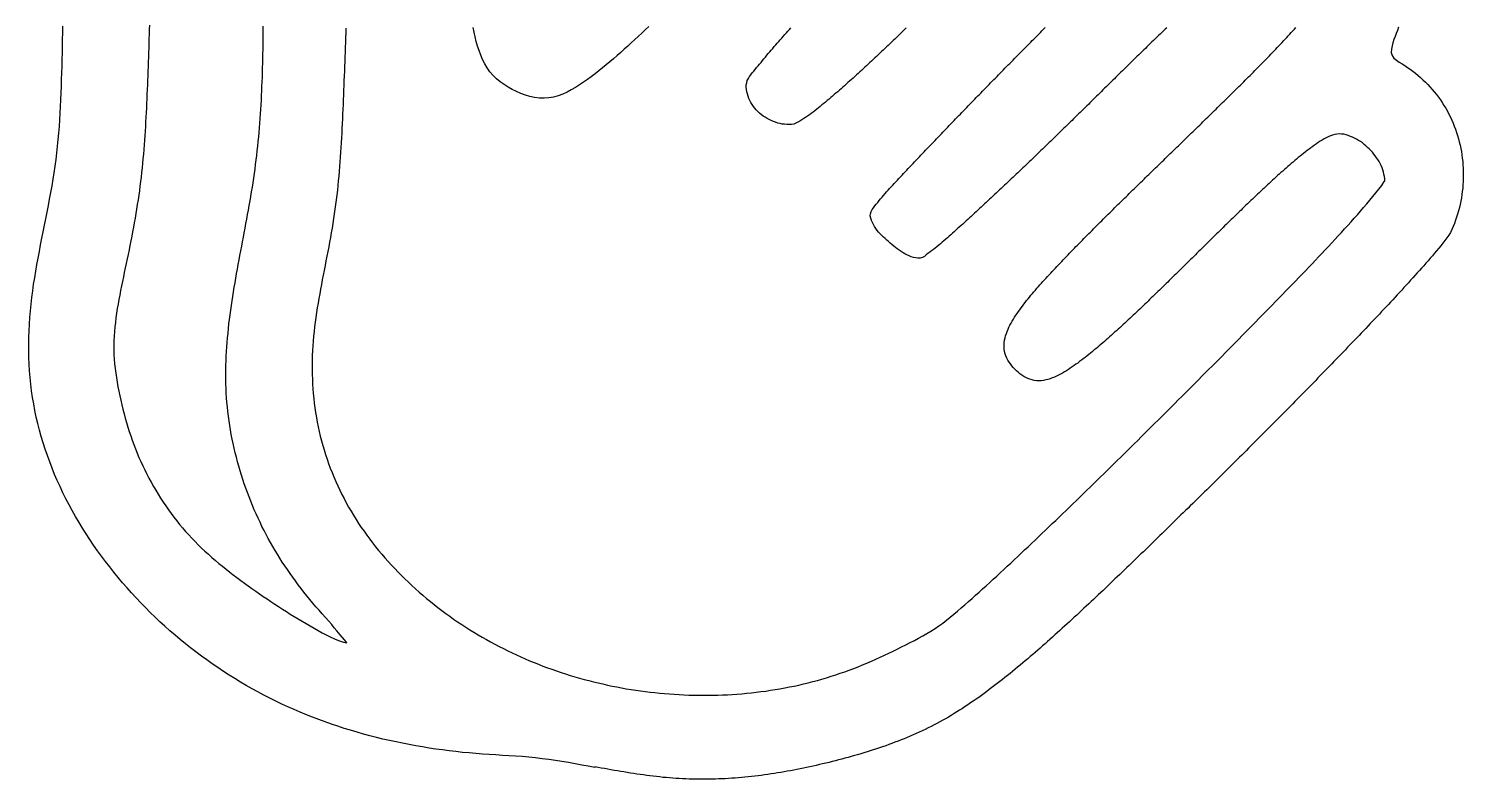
# Model space of a CAD drawing. Extents: x 94.2 to 110.9, y 183.9 to 225.2.
# Drawn here: x 94.897 to 99.464, y 185.342 to 187.73 of the extents above; entities that cross this region are included whole.
import ezdxf

# ---------------------------------------------------------------- set-up
doc = ezdxf.new("R2010")
doc.units = 0
doc.layers.add('CALQUE_1', color=7, linetype='CONTINUOUS')

msp = doc.modelspace()

# ---------------------------------------------------------------- linework, layer by layer
at = {"layer": 'CALQUE_1', "color": 7}
for points in [[(96.6995, 185.3793), (96.6787, 185.3833), (96.6578, 185.3873), (96.637, 185.3911), (96.6161, 185.3949), (96.5951, 185.3984), (96.5742, 185.4017), (96.5531, 185.4048), (96.5321, 185.4076), (96.511, 185.4101), (96.4899, 185.4123), (96.4687, 185.4142), (96.4476, 185.4157), (96.4264, 185.417), (96.4052, 185.4182), (96.384, 185.4194), (96.3628, 185.4207), (96.3416, 185.4221), (96.3203, 185.4238), (96.2991, 185.4257), (96.2779, 185.4277), (96.2567, 185.43), (96.2355, 185.4326), (96.2143, 185.4353), (96.1932, 185.4382), (96.172, 185.4414), (96.1509, 185.4448), (96.1299, 185.4484), (96.1088, 185.4523), (96.0879, 185.4564), (96.0669, 185.4607), (96.0461, 185.4653), (96.0252, 185.4701), (96.0045, 185.4751), (95.9838, 185.4804), (95.9631, 185.486), (95.9426, 185.4917), (95.9221, 185.4978), (95.9017, 185.5041), (95.8814, 185.5106), (95.8612, 185.5174), (95.841, 185.5245), (95.821, 185.5318), (95.8011, 185.5394), (95.7813, 185.5472), (95.7616, 185.5553), (95.742, 185.5637), (95.7225, 185.5724), (95.7031, 185.5813), (95.6839, 185.5905), (95.6648, 185.6), (95.6459, 185.6098), (95.627, 185.6198), (95.6084, 185.6301), (95.5898, 185.6406), (95.5714, 185.6514), (95.5532, 185.6625), (95.5351, 185.6738), (95.5172, 185.6854), (95.4994, 185.6972), (95.4818, 185.7093), (95.4643, 185.7216), (95.447, 185.7342), (95.4299, 185.747), (95.413, 185.7601), (95.3963, 185.7734), (95.3797, 185.787), (95.3633, 185.8008), (95.3471, 185.8148), (95.3311, 185.829), (95.3153, 185.8435), (95.2997, 185.8582), (95.2843, 185.8732), (95.2691, 185.8883), (95.2541, 185.9037), (95.2393, 185.9193), (95.2247, 185.9352), (95.2104, 185.9512), (95.1963, 185.9675), (95.1824, 185.9839), (95.1687, 186.0006), (95.1553, 186.0175), (95.1421, 186.0346), (95.1292, 186.0519), (95.1166, 186.0694), (95.1042, 186.087), (95.0921, 186.1049), (95.0803, 186.1229), (95.0688, 186.1411), (95.0576, 186.1595), (95.0468, 186.178), (95.0362, 186.1967), (95.026, 186.2156), (95.0161, 186.2346), (95.0065, 186.2538), (94.9973, 186.2731), (94.9885, 186.2926), (94.98, 186.3122), (94.9719, 186.3319), (94.9642, 186.3518), (94.9569, 186.3718), (94.95, 186.392), (94.9435, 186.4122), (94.9374, 186.4326), (94.9317, 186.4531), (94.9264, 186.4737), (94.9216, 186.4944), (94.9172, 186.5152), (94.9133, 186.5361), (94.9098, 186.5571), (94.9067, 186.5781), (94.9041, 186.5992), (94.9019, 186.6203), (94.9001, 186.6415), (94.8988, 186.6627), (94.8979, 186.684), (94.8974, 186.7052), (94.8974, 186.7265), (94.8977, 186.7477), (94.8984, 186.769), (94.8995, 186.7902), (94.901, 186.8114), (94.9028, 186.8326), (94.9049, 186.8537), (94.9074, 186.8748), (94.9101, 186.8959), (94.9131, 186.9169), (94.9164, 186.9379), (94.9199, 186.9588), (94.9235, 186.9797), (94.9273, 187.0006), (94.9313, 187.0215), (94.9353, 187.0423), (94.9394, 187.0632), (94.9436, 187.084), (94.9478, 187.1048), (94.9519, 187.1257), (94.956, 187.1465), (94.9601, 187.1674), (94.9641, 187.1883), (94.9679, 187.2092), (94.9716, 187.2301), (94.9751, 187.251), (94.9785, 187.272), (94.9816, 187.2929), (94.9845, 187.314), (94.9871, 187.335), (94.9895, 187.3561), (94.9916, 187.3772), (94.9935, 187.3983), (94.9951, 187.4195), (94.9966, 187.4407), (94.9979, 187.4619), (94.999, 187.4831), (95, 187.5043), (95.0009, 187.5256), (95.0016, 187.5468), (95.0023, 187.5681), (95.0029, 187.5893), (95.0035, 187.6105), (95.004, 187.6318), (95.0045, 187.653), (95.0049, 187.6743), (95.0053, 187.6955), (95.0056, 187.7167), (95.0059, 187.7379)], [(95.2816, 187.7418), (95.2812, 187.7272), (95.2808, 187.7125), (95.2803, 187.6978), (95.2799, 187.6832), (95.2795, 187.6685), (95.279, 187.6538), (95.2785, 187.6391), (95.278, 187.6245), (95.2775, 187.6098), (95.277, 187.5951), (95.2764, 187.5805), (95.2759, 187.5658), (95.2753, 187.5511), (95.2747, 187.5364), (95.274, 187.5218), (95.2734, 187.5071), (95.2727, 187.4924), (95.272, 187.4778), (95.2713, 187.4631), (95.2705, 187.4484), (95.2697, 187.4337), (95.2688, 187.4191), (95.2679, 187.4044), (95.2669, 187.3898), (95.2659, 187.3751), (95.2648, 187.3605), (95.2636, 187.3458), (95.2624, 187.3312), (95.2611, 187.3166), (95.2597, 187.302), (95.2583, 187.2874), (95.2567, 187.2728), (95.2551, 187.2582), (95.2534, 187.2436), (95.2515, 187.2291), (95.2496, 187.2145), (95.2475, 187.2), (95.2454, 187.1855), (95.2432, 187.171), (95.2409, 187.1565), (95.2385, 187.142), (95.236, 187.1275), (95.2335, 187.113), (95.2309, 187.0986), (95.2282, 187.0841), (95.2255, 187.0697), (95.2227, 187.0553), (95.2198, 187.0409), (95.2169, 187.0265), (95.2139, 187.0121), (95.2109, 186.9978), (95.2079, 186.9834), (95.2048, 186.969), (95.2018, 186.9547), (95.1987, 186.9403), (95.1957, 186.926), (95.1928, 186.9116), (95.1899, 186.8972), (95.1871, 186.8828), (95.1845, 186.8684), (95.1819, 186.8539), (95.1795, 186.8394), (95.1772, 186.8249), (95.1751, 186.8103), (95.1732, 186.7957), (95.1715, 186.7811), (95.1701, 186.7664), (95.1691, 186.7518), (95.1684, 186.7371), (95.168, 186.7225), (95.1681, 186.7078), (95.1686, 186.6931), (95.1695, 186.6785), (95.1708, 186.6639), (95.1724, 186.6493), (95.1743, 186.6347), (95.1765, 186.6202), (95.1789, 186.6056), (95.1815, 186.5911), (95.1843, 186.5767), (95.1873, 186.5623), (95.1904, 186.5479), (95.1937, 186.5335), (95.1972, 186.5193), (95.2008, 186.505), (95.2047, 186.4908), (95.2087, 186.4767), (95.213, 186.4626), (95.2174, 186.4486), (95.2221, 186.4347), (95.2269, 186.4208), (95.232, 186.407), (95.2372, 186.3933), (95.2427, 186.3797), (95.2484, 186.3661), (95.2543, 186.3527), (95.2605, 186.3393), (95.2668, 186.3261), (95.2734, 186.3129), (95.2801, 186.2998), (95.2871, 186.2869), (95.2943, 186.2741), (95.3017, 186.2614), (95.3094, 186.2488), (95.3172, 186.2363), (95.3253, 186.224), (95.3335, 186.2119), (95.342, 186.1998), (95.3507, 186.1879), (95.3596, 186.1762), (95.3686, 186.1646), (95.3779, 186.1532), (95.3874, 186.1419), (95.397, 186.1308), (95.4069, 186.1199), (95.4169, 186.1091), (95.4271, 186.0985), (95.4374, 186.0881), (95.4479, 186.0778), (95.4586, 186.0677), (95.4695, 186.0578), (95.4804, 186.0481), (95.4916, 186.0385), (95.5028, 186.0291), (95.5142, 186.0198), (95.5256, 186.0106), (95.5372, 186.0015), (95.5488, 185.9926), (95.5605, 185.9837), (95.5723, 185.975), (95.5842, 185.9663), (95.5961, 185.9577), (95.6081, 185.9492), (95.6201, 185.9408), (95.6321, 185.9324), (95.6442, 185.9241), (95.6564, 185.9159), (95.6686, 185.9077), (95.6808, 185.8996), (95.6931, 185.8916), (95.7054, 185.8836), (95.7178, 185.8757), (95.7302, 185.8679), (95.7426, 185.8601), (95.7552, 185.8524), (95.7677, 185.8448), (95.7804, 185.8373), (95.7931, 185.8299), (95.8058, 185.8226), (95.8185, 185.8154), (95.8313, 185.8084), (95.8443, 185.8015), (95.8575, 185.7948), (95.8709, 185.7884), (95.884, 185.7834), (95.8991, 185.7779), (95.9101, 185.7758), (95.9031, 185.7862), (95.8891, 185.8014), (95.8784, 185.8139), (95.8703, 185.8244), (95.862, 185.8346), (95.8525, 185.8455), (95.8423, 185.8567), (95.832, 185.8682), (95.8218, 185.8796), (95.8118, 185.8911), (95.8019, 185.9027), (95.7923, 185.9143), (95.7828, 185.9259), (95.7734, 185.9376), (95.7643, 185.9494), (95.7553, 185.9612), (95.7464, 185.973), (95.7378, 185.985), (95.7293, 185.997), (95.721, 186.009), (95.7128, 186.0211), (95.7048, 186.0333), (95.6969, 186.0456), (95.6893, 186.058), (95.6818, 186.0704), (95.6744, 186.0829), (95.6672, 186.0955), (95.6602, 186.1082), (95.6534, 186.121), (95.6467, 186.1338), (95.6401, 186.1468), (95.6338, 186.1598), (95.6276, 186.173), (95.6215, 186.1862), (95.6156, 186.1996), (95.6099, 186.2131), (95.6044, 186.2266), (95.599, 186.2403), (95.5938, 186.254), (95.5887, 186.2678), (95.5838, 186.2817), (95.5791, 186.2957), (95.5746, 186.3098), (95.5703, 186.3239), (95.5661, 186.3381), (95.5622, 186.3524), (95.5584, 186.3667), (95.5548, 186.381), (95.5514, 186.3954), (95.5482, 186.4099), (95.5452, 186.4244), (95.5424, 186.4389), (95.5398, 186.4535), (95.5374, 186.4681), (95.5352, 186.4827), (95.5332, 186.4974), (95.5314, 186.512), (95.5299, 186.5267), (95.5285, 186.5414), (95.5274, 186.5561), (95.5265, 186.5708), (95.5258, 186.5854), (95.5253, 186.6001), (95.525, 186.6148), (95.525, 186.6295), (95.5251, 186.6442), (95.5253, 186.6589), (95.5258, 186.6735), (95.5264, 186.6882), (95.5272, 186.7029), (95.5282, 186.7176), (95.5293, 186.7322), (95.5305, 186.7469), (95.5319, 186.7615), (95.5334, 186.7762), (95.535, 186.7908), (95.5368, 186.8054), (95.5386, 186.82), (95.5406, 186.8346), (95.5426, 186.8492), (95.5448, 186.8638), (95.547, 186.8784), (95.5493, 186.893), (95.5517, 186.9075), (95.5542, 186.922), (95.5567, 186.9366), (95.5593, 186.9511), (95.5619, 186.9656), (95.5645, 186.9801), (95.5672, 186.9945), (95.5699, 187.009), (95.5726, 187.0235), (95.5754, 187.0379), (95.5781, 187.0523), (95.5809, 187.0668), (95.5836, 187.0812), (95.5863, 187.0956), (95.5891, 187.1101), (95.5917, 187.1245), (95.5944, 187.1389), (95.597, 187.1533), (95.5996, 187.1678), (95.6021, 187.1822), (95.6046, 187.1967), (95.607, 187.2111), (95.6094, 187.2256), (95.6117, 187.24), (95.6139, 187.2545), (95.616, 187.269), (95.618, 187.2836), (95.6199, 187.2981), (95.6217, 187.3126), (95.6234, 187.3272), (95.6251, 187.3418), (95.6266, 187.3564), (95.6281, 187.371), (95.6295, 187.3856), (95.6308, 187.4002), (95.6321, 187.4148), (95.6332, 187.4295), (95.6343, 187.4441), (95.6353, 187.4588), (95.6363, 187.4734), (95.6372, 187.4881), (95.638, 187.5028), (95.6387, 187.5175), (95.6394, 187.5321), (95.6401, 187.5468), (95.6407, 187.5615), (95.6412, 187.5762), (95.6417, 187.5909), (95.6422, 187.6056), (95.6426, 187.6203), (95.6429, 187.635), (95.6432, 187.6497), (95.6435, 187.6644), (95.6437, 187.679), (95.6439, 187.6937), (95.6441, 187.7084), (95.6442, 187.7231), (95.6443, 187.7378)], [(95.9071, 187.7317), (95.9066, 187.7166), (95.9061, 187.7014), (95.9056, 187.6862), (95.905, 187.671), (95.9045, 187.6559), (95.904, 187.6407), (95.9034, 187.6255), (95.9029, 187.6103), (95.9023, 187.5952), (95.9017, 187.58), (95.9011, 187.5648), (95.9005, 187.5496), (95.8999, 187.5344), (95.8993, 187.5193), (95.8987, 187.5041), (95.898, 187.4889), (95.8974, 187.4737), (95.8967, 187.4585), (95.896, 187.4433), (95.8954, 187.4282), (95.8946, 187.413), (95.8939, 187.3978), (95.8931, 187.3826), (95.8922, 187.3674), (95.8913, 187.3523), (95.8904, 187.3371), (95.8894, 187.3219), (95.8883, 187.3068), (95.8871, 187.2916), (95.8859, 187.2765), (95.8846, 187.2614), (95.8831, 187.2463), (95.8816, 187.2312), (95.88, 187.2161), (95.8783, 187.201), (95.8764, 187.1859), (95.8744, 187.1709), (95.8724, 187.1558), (95.8702, 187.1408), (95.8679, 187.1258), (95.8655, 187.1108), (95.863, 187.0958), (95.8605, 187.0809), (95.8578, 187.0659), (95.8551, 187.0509), (95.8524, 187.036), (95.8496, 187.021), (95.8467, 187.0061), (95.8438, 186.9912), (95.8409, 186.9763), (95.8379, 186.9613), (95.835, 186.9464), (95.8321, 186.9315), (95.8293, 186.9165), (95.8264, 186.9016), (95.8237, 186.8866), (95.821, 186.8717), (95.8184, 186.8567), (95.8159, 186.8417), (95.8136, 186.8267), (95.8114, 186.8117), (95.8093, 186.7967), (95.8074, 186.7816), (95.8057, 186.7665), (95.8041, 186.7514), (95.8028, 186.7363), (95.8017, 186.7211), (95.8008, 186.706), (95.8002, 186.6908), (95.7997, 186.6755), (95.7995, 186.6603), (95.7996, 186.6451), (95.7999, 186.6299), (95.8004, 186.6146), (95.8011, 186.5994), (95.8021, 186.5842), (95.8034, 186.569), (95.8048, 186.5539), (95.8066, 186.5387), (95.8086, 186.5236), (95.8108, 186.5085), (95.8133, 186.4935), (95.816, 186.4785), (95.819, 186.4636), (95.8223, 186.4487), (95.8258, 186.4339), (95.8296, 186.4192), (95.8336, 186.4045), (95.8379, 186.3898), (95.8424, 186.3753), (95.8472, 186.3608), (95.8522, 186.3465), (95.8575, 186.3322), (95.863, 186.318), (95.8688, 186.3039), (95.8748, 186.2899), (95.881, 186.276), (95.8875, 186.2623), (95.8943, 186.2486), (95.9012, 186.2351), (95.9085, 186.2216), (95.9159, 186.2083), (95.9235, 186.1951), (95.9314, 186.1821), (95.9395, 186.1691), (95.9478, 186.1563), (95.9563, 186.1436), (95.965, 186.131), (95.974, 186.1185), (95.9831, 186.1062), (95.9924, 186.094), (96.0019, 186.0819), (96.0115, 186.07), (96.0214, 186.0582), (96.0314, 186.0465), (96.0416, 186.035), (96.052, 186.0236), (96.0625, 186.0123), (96.0732, 186.0012), (96.0841, 185.9902), (96.0951, 185.9794), (96.1062, 185.9687), (96.1175, 185.9581), (96.129, 185.9477), (96.1406, 185.9374), (96.1523, 185.9273), (96.1641, 185.9173), (96.1761, 185.9075), (96.1881, 185.8979), (96.2003, 185.8883), (96.2127, 185.879), (96.2251, 185.8698), (96.2376, 185.8607), (96.2502, 185.8519), (96.2629, 185.8431), (96.2758, 185.8346), (96.2887, 185.8262), (96.3017, 185.8179), (96.3147, 185.8098), (96.3279, 185.8019), (96.3411, 185.7942), (96.3545, 185.7866), (96.3679, 185.7791), (96.3814, 185.7718), (96.3949, 185.7647), (96.4086, 185.7578), (96.4223, 185.751), (96.4361, 185.7444), (96.45, 185.7379), (96.4639, 185.7316), (96.4779, 185.7254), (96.4919, 185.7194), (96.5061, 185.7136), (96.5203, 185.7079), (96.5345, 185.7024), (96.5488, 185.6971), (96.5632, 185.6919), (96.5776, 185.6868), (96.5921, 185.6819), (96.6067, 185.6772), (96.6213, 185.6727), (96.6359, 185.6683), (96.6506, 185.664), (96.6653, 185.6599), (96.6801, 185.656), (96.695, 185.6523), (96.7098, 185.6487), (96.7247, 185.6452), (96.7397, 185.6419), (96.7547, 185.6388), (96.7697, 185.6358), (96.7848, 185.633), (96.7999, 185.6303), (96.815, 185.6278), (96.8302, 185.6255), (96.8454, 185.6233), (96.8606, 185.6212), (96.8759, 185.6194), (96.8911, 185.6177), (96.9064, 185.6161), (96.9217, 185.6147), (96.9371, 185.6135), (96.9524, 185.6124), (96.9678, 185.6114), (96.9831, 185.6107), (96.9985, 185.6101), (97.0139, 185.6097), (97.0293, 185.6094), (97.0446, 185.6093), (97.06, 185.6093), (97.0754, 185.6095), (97.0908, 185.6099), (97.1061, 185.6105), (97.1215, 185.6112), (97.1368, 185.6121), (97.1521, 185.6131), (97.1674, 185.6143), (97.1827, 185.6157), (97.198, 185.6172), (97.2132, 185.6189), (97.2285, 185.6208), (97.2436, 185.6229), (97.2588, 185.6251), (97.2739, 185.6275), (97.289, 185.6301), (97.3041, 185.6328), (97.3191, 185.6357), (97.334, 185.6388), (97.3489, 185.642), (97.3638, 185.6455), (97.3787, 185.6491), (97.3934, 185.6528), (97.4081, 185.6568), (97.4228, 185.6609), (97.4374, 185.6652), (97.452, 185.6697), (97.4665, 185.6744), (97.4809, 185.6792), (97.4952, 185.6842), (97.5095, 185.6894), (97.5237, 185.6948), (97.5379, 185.7003), (97.552, 185.7059), (97.566, 185.7118), (97.58, 185.7177), (97.5939, 185.7239), (97.6077, 185.7301), (97.6215, 185.7365), (97.6352, 185.743), (97.6489, 185.7495), (97.6625, 185.7562), (97.6761, 185.763), (97.6897, 185.7698), (97.7033, 185.7767), (97.7168, 185.7837), (97.7303, 185.7908), (97.7436, 185.7981), (97.7568, 185.8056), (97.7698, 185.8134), (97.7826, 185.8216), (97.7952, 185.8301), (97.8075, 185.839), (97.8195, 185.8483), (97.8313, 185.8578), (97.843, 185.8675), (97.8546, 185.8774), (97.8661, 185.8873), (97.8776, 185.8973), (97.889, 185.9073), (97.9004, 185.9174), (97.9117, 185.9275), (97.923, 185.9376), (97.9343, 185.9478), (97.9455, 185.958), (97.9568, 185.9682), (97.9679, 185.9785), (97.9791, 185.9887), (97.9903, 185.999), (98.0014, 186.0094), (98.0125, 186.0197), (98.0237, 186.0301), (98.0348, 186.0404), (98.0458, 186.0508), (98.0569, 186.0612), (98.068, 186.0717), (98.079, 186.0821), (98.09, 186.0925), (98.101, 186.103), (98.112, 186.1134), (98.123, 186.1239), (98.134, 186.1344), (98.145, 186.1449), (98.156, 186.1554), (98.1669, 186.1659), (98.1779, 186.1765), (98.1888, 186.187), (98.1997, 186.1975), (98.2107, 186.2081), (98.2216, 186.2186), (98.2325, 186.2292), (98.2434, 186.2398), (98.2543, 186.2503), (98.2652, 186.2609), (98.2761, 186.2715), (98.287, 186.2821), (98.2978, 186.2927), (98.3087, 186.3033), (98.3196, 186.3139), (98.3304, 186.3245), (98.3413, 186.3352), (98.3521, 186.3458), (98.363, 186.3564), (98.3738, 186.3671), (98.3846, 186.3777), (98.3954, 186.3884), (98.4063, 186.3991), (98.4171, 186.4097), (98.4279, 186.4204), (98.4387, 186.4311), (98.4495, 186.4418), (98.4602, 186.4525), (98.471, 186.4631), (98.4818, 186.4738), (98.4926, 186.4845), (98.5034, 186.4953), (98.5141, 186.506), (98.5249, 186.5167), (98.5356, 186.5274), (98.5464, 186.5381), (98.5571, 186.5489), (98.5679, 186.5596), (98.5786, 186.5703), (98.5894, 186.5811), (98.6001, 186.5918), (98.6108, 186.6026), (98.6215, 186.6133), (98.6323, 186.6241), (98.643, 186.6348), (98.6537, 186.6456), (98.6644, 186.6564), (98.6751, 186.6671), (98.6858, 186.6779), (98.6965, 186.6887), (98.7072, 186.6995), (98.7179, 186.7103), (98.7286, 186.7211), (98.7392, 186.7319), (98.7499, 186.7427), (98.7606, 186.7535), (98.7713, 186.7643), (98.7819, 186.7751), (98.7926, 186.7859), (98.8032, 186.7968), (98.8138, 186.8076), (98.8245, 186.8185), (98.8351, 186.8293), (98.8457, 186.8402), (98.8563, 186.851), (98.8669, 186.8619), (98.8775, 186.8728), (98.8881, 186.8837), (98.8987, 186.8946), (98.9093, 186.9055), (98.9198, 186.9164), (98.9304, 186.9273), (98.9409, 186.9383), (98.9514, 186.9492), (98.9619, 186.9602), (98.9724, 186.9712), (98.9829, 186.9821), (98.9934, 186.9932), (99.0038, 187.0042), (99.0142, 187.0152), (99.0246, 187.0263), (99.035, 187.0374), (99.0454, 187.0485), (99.0557, 187.0596), (99.066, 187.0708), (99.0763, 187.082), (99.0865, 187.0932), (99.0967, 187.1044), (99.1069, 187.1157), (99.117, 187.127), (99.1271, 187.1384), (99.1372, 187.1497), (99.1472, 187.1612), (99.1571, 187.1726), (99.167, 187.1842), (99.1768, 187.1958), (99.1864, 187.2076), (99.1957, 187.2195), (99.205, 187.2316), (99.2129, 187.2445)], [(96.8714, 187.7369), (96.8603, 187.7265), (96.8492, 187.7161), (96.8381, 187.7058), (96.8269, 187.6955), (96.8157, 187.6852), (96.8045, 187.675), (96.7932, 187.6648), (96.7819, 187.6546), (96.7705, 187.6446), (96.759, 187.6346), (96.7475, 187.6247), (96.7358, 187.6149), (96.7241, 187.6053), (96.7122, 187.5958), (96.7002, 187.5865), (96.6881, 187.5773), (96.6759, 187.5684), (96.6634, 187.5596), (96.6508, 187.5512), (96.6379, 187.5431), (96.6247, 187.5355), (96.6112, 187.5285), (96.5974, 187.5223), (96.5831, 187.517), (96.5685, 187.5128), (96.5535, 187.51), (96.5383, 187.5087), (96.5231, 187.509), (96.508, 187.511), (96.4932, 187.5143), (96.4787, 187.5188), (96.4644, 187.5241), (96.4505, 187.5302), (96.4369, 187.5369), (96.4236, 187.5443), (96.4106, 187.5522), (96.3981, 187.561), (96.3864, 187.5707), (96.3756, 187.5814), (96.3659, 187.5931), (96.3571, 187.6056), (96.3493, 187.6187), (96.3425, 187.6323), (96.3365, 187.6463), (96.3312, 187.6606), (96.3266, 187.6751), (96.3224, 187.6897), (96.3187, 187.7044), (96.3154, 187.7193), (96.3124, 187.7342)], [(99.2583, 187.7347), (99.2546, 187.7249), (99.2508, 187.7152), (99.2472, 187.7054), (99.2436, 187.6956), (99.2403, 187.6857), (99.2375, 187.6756), (99.2353, 187.6653), (99.2348, 187.6549), (99.2375, 187.6448), (99.2437, 187.6364), (99.2518, 187.6298), (99.2605, 187.624), (99.2693, 187.6184), (99.2781, 187.6127), (99.2868, 187.607), (99.2954, 187.601), (99.3039, 187.5948), (99.3122, 187.5883), (99.3203, 187.5816), (99.3283, 187.5747), (99.336, 187.5676), (99.3436, 187.5603), (99.3511, 187.5527), (99.3583, 187.545), (99.3653, 187.5371), (99.3721, 187.529), (99.3787, 187.5207), (99.3851, 187.5123), (99.3913, 187.5037), (99.3972, 187.495), (99.4029, 187.4861), (99.4084, 187.477), (99.4136, 187.4678), (99.4185, 187.4585), (99.4232, 187.4491), (99.4277, 187.4395), (99.4319, 187.4299), (99.4358, 187.4201), (99.4395, 187.4102), (99.4429, 187.4003), (99.4461, 187.3903), (99.449, 187.3801), (99.4517, 187.3699), (99.4541, 187.3597), (99.4563, 187.3494), (99.4582, 187.339), (99.4598, 187.3286), (99.4612, 187.3181), (99.4624, 187.3076), (99.4633, 187.2971), (99.4639, 187.2865), (99.4643, 187.276), (99.4644, 187.2654), (99.4643, 187.2549), (99.4639, 187.2443), (99.4633, 187.2337), (99.4624, 187.2232), (99.4612, 187.2127), (99.4599, 187.2022), (99.4582, 187.1918), (99.4563, 187.1814), (99.4542, 187.1711), (99.4518, 187.1608), (99.4492, 187.1506), (99.4463, 187.1405), (99.4432, 187.1304), (99.4399, 187.1205), (99.4363, 187.1106), (99.4324, 187.1008), (99.4283, 187.0912), (99.4239, 187.0817), (99.4184, 187.0728), (99.4122, 187.0644), (99.4059, 187.0561), (99.3994, 187.0479), (99.3928, 187.0398), (99.3862, 187.0317), (99.3795, 187.0236), (99.3728, 187.0156), (99.366, 187.0077), (99.3591, 186.9998), (99.3523, 186.9919), (99.3454, 186.9841), (99.3385, 186.9762), (99.3315, 186.9684), (99.3246, 186.9606), (99.3176, 186.9529), (99.3106, 186.9451), (99.3036, 186.9373), (99.2966, 186.9296), (99.2896, 186.9218), (99.2825, 186.9141), (99.2755, 186.9064), (99.2684, 186.8987), (99.2613, 186.891), (99.2542, 186.8833), (99.2471, 186.8757), (99.24, 186.868), (99.2329, 186.8604), (99.2258, 186.8527), (99.2186, 186.8451), (99.2115, 186.8375), (99.2043, 186.8299), (99.1972, 186.8223), (99.19, 186.8147), (99.1828, 186.8071), (99.1756, 186.7995), (99.1684, 186.7919), (99.1612, 186.7843), (99.154, 186.7767), (99.1468, 186.7692), (99.1396, 186.7616), (99.1324, 186.7541), (99.1252, 186.7465), (99.1179, 186.739), (99.1107, 186.7314), (99.1034, 186.7239), (99.0962, 186.7164), (99.0889, 186.7088), (99.0817, 186.7013), (99.0744, 186.6938), (99.0672, 186.6863), (99.0599, 186.6788), (99.0526, 186.6713), (99.0454, 186.6638), (99.0381, 186.6563), (99.0308, 186.6488), (99.0235, 186.6413), (99.0162, 186.6338), (99.0089, 186.6263), (99.0016, 186.6188), (98.9944, 186.6113), (98.987, 186.6038), (98.9797, 186.5964), (98.9724, 186.5889), (98.9651, 186.5814), (98.9578, 186.574), (98.9505, 186.5665), (98.9432, 186.5591), (98.9358, 186.5516), (98.9285, 186.5442), (98.9212, 186.5367), (98.9138, 186.5293), (98.9065, 186.5218), (98.8991, 186.5144), (98.8918, 186.507), (98.8844, 186.4996), (98.8771, 186.4921), (98.8697, 186.4847), (98.8624, 186.4773), (98.855, 186.4699), (98.8476, 186.4625), (98.8402, 186.4551), (98.8329, 186.4477), (98.8255, 186.4403), (98.8181, 186.4329), (98.8107, 186.4255), (98.8033, 186.4181), (98.7959, 186.4107), (98.7885, 186.4033), (98.7811, 186.396), (98.7737, 186.3886), (98.7663, 186.3812), (98.7589, 186.3738), (98.7515, 186.3665), (98.7441, 186.3591), (98.7367, 186.3517), (98.7292, 186.3444), (98.7218, 186.337), (98.7144, 186.3297), (98.707, 186.3223), (98.6996, 186.315), (98.6921, 186.3076), (98.6847, 186.3002), (98.6773, 186.2929), (98.6698, 186.2856), (98.6624, 186.2782), (98.655, 186.2709), (98.6475, 186.2635), (98.6401, 186.2562), (98.6327, 186.2488), (98.6252, 186.2415), (98.6178, 186.2342), (98.6103, 186.2268), (98.6029, 186.2195), (98.5954, 186.2122), (98.588, 186.2049), (98.5805, 186.1975), (98.5731, 186.1902), (98.5656, 186.1829), (98.5581, 186.1756), (98.5507, 186.1683), (98.5432, 186.161), (98.5357, 186.1537), (98.5283, 186.1463), (98.5208, 186.139), (98.5133, 186.1317), (98.5058, 186.1245), (98.4983, 186.1172), (98.4908, 186.1099), (98.4833, 186.1026), (98.4759, 186.0953), (98.4684, 186.088), (98.4609, 186.0808), (98.4533, 186.0735), (98.4458, 186.0662), (98.4383, 186.0589), (98.4308, 186.0517), (98.4233, 186.0444), (98.4158, 186.0372), (98.4082, 186.0299), (98.4007, 186.0227), (98.3932, 186.0154), (98.3856, 186.0082), (98.3781, 186.001), (98.3706, 185.9937), (98.363, 185.9865), (98.3554, 185.9793), (98.3479, 185.9721), (98.3403, 185.9648), (98.3328, 185.9576), (98.3252, 185.9504), (98.3176, 185.9432), (98.31, 185.9361), (98.3024, 185.9289), (98.2948, 185.9217), (98.2872, 185.9145), (98.2796, 185.9074), (98.272, 185.9002), (98.2643, 185.8931), (98.2567, 185.886), (98.2491, 185.8788), (98.2414, 185.8717), (98.2337, 185.8646), (98.226, 185.8575), (98.2184, 185.8505), (98.2107, 185.8434), (98.2029, 185.8363), (98.1952, 185.8293), (98.1875, 185.8223), (98.1797, 185.8153), (98.172, 185.8083), (98.1642, 185.8013), (98.1564, 185.7943), (98.1486, 185.7873), (98.1408, 185.7804), (98.133, 185.7735), (98.1251, 185.7665), (98.1173, 185.7597), (98.1094, 185.7528), (98.1015, 185.7459), (98.0936, 185.7391), (98.0857, 185.7323), (98.0778, 185.7255), (98.0698, 185.7187), (98.0618, 185.712), (98.0538, 185.7052), (98.0457, 185.6986), (98.0377, 185.6919), (98.0296, 185.6853), (98.0215, 185.6787), (98.0133, 185.6721), (98.0052, 185.6656), (97.997, 185.6591), (97.9887, 185.6527), (97.9805, 185.6463), (97.9722, 185.6399), (97.9638, 185.6336), (97.9555, 185.6273), (97.9471, 185.6211), (97.9386, 185.6149), (97.9301, 185.6088), (97.9216, 185.6027), (97.9131, 185.5967), (97.9045, 185.5907), (97.8958, 185.5848), (97.8871, 185.579), (97.8784, 185.5732), (97.8697, 185.5675), (97.8608, 185.5619), (97.852, 185.5563), (97.8431, 185.5508), (97.8341, 185.5454), (97.8251, 185.5401), (97.8161, 185.5348), (97.807, 185.5297), (97.7979, 185.5246), (97.7887, 185.5196), (97.7794, 185.5148), (97.7701, 185.51), (97.7608, 185.5053), (97.7514, 185.5007), (97.7419, 185.4962), (97.7325, 185.4918), (97.7229, 185.4875), (97.7134, 185.4833), (97.7037, 185.4792), (97.6941, 185.4751), (97.6844, 185.4711), (97.6747, 185.4672), (97.665, 185.4634), (97.6552, 185.4597), (97.6454, 185.456), (97.6356, 185.4524), (97.6257, 185.4489), (97.6158, 185.4455), (97.6059, 185.4421), (97.596, 185.4388), (97.5861, 185.4355), (97.5761, 185.4323), (97.5661, 185.4292), (97.5562, 185.4261), (97.5461, 185.4231), (97.5361, 185.4202), (97.5261, 185.4173), (97.516, 185.4144), (97.5059, 185.4116), (97.4959, 185.4089), (97.4858, 185.4062), (97.4756, 185.4036), (97.4655, 185.401), (97.4554, 185.3984), (97.4452, 185.3959), (97.4351, 185.3934), (97.4249, 185.391), (97.4147, 185.3886), (97.4045, 185.3863), (97.3943, 185.384), (97.3841, 185.3818), (97.3739, 185.3796), (97.3636, 185.3774), (97.3534, 185.3753), (97.3431, 185.3733), (97.3329, 185.3713), (97.3226, 185.3693), (97.3123, 185.3674), (97.302, 185.3656), (97.2917, 185.3639), (97.2814, 185.3621), (97.2711, 185.3605), (97.2607, 185.3589), (97.2504, 185.3574), (97.24, 185.3559), (97.2297, 185.3545), (97.2193, 185.3532), (97.2089, 185.352), (97.1985, 185.3508), (97.1881, 185.3497), (97.1777, 185.3486), (97.1673, 185.3476), (97.1568, 185.3467), (97.1464, 185.3459), (97.1359, 185.3452), (97.1255, 185.3445), (97.115, 185.3439), (97.1046, 185.3434), (97.0941, 185.343), (97.0837, 185.3426), (97.0732, 185.3423), (97.0627, 185.3421), (97.0522, 185.342), (97.0418, 185.342), (97.0313, 185.342), (97.0209, 185.3422), (97.0104, 185.3424), (96.9999, 185.3427), (96.9895, 185.3431), (96.979, 185.3435), (96.9686, 185.3441), (96.9582, 185.3447), (96.9478, 185.3455), (96.9373, 185.3463), (96.9269, 185.3472), (96.9165, 185.3482), (96.9062, 185.3493), (96.8958, 185.3504), (96.8854, 185.3516), (96.875, 185.3529), (96.8647, 185.3542), (96.8543, 185.3557), (96.844, 185.3571), (96.8336, 185.3586), (96.8233, 185.3602), (96.813, 185.3618), (96.8027, 185.3635), (96.7923, 185.3652), (96.782, 185.3669), (96.7717, 185.3686), (96.7614, 185.3704), (96.7511, 185.3722), (96.7408, 185.374), (96.7305, 185.3759), (96.7202, 185.3777), (96.7099, 185.3796), (96.6995, 185.3814)], [(97.6911, 187.7325), (97.6858, 187.7275), (97.6806, 187.7224), (97.6753, 187.7174), (97.6701, 187.7124), (97.6649, 187.7073), (97.6596, 187.7023), (97.6544, 187.6973), (97.6491, 187.6922), (97.6439, 187.6872), (97.6386, 187.6822), (97.6334, 187.6772), (97.6281, 187.6722), (97.6228, 187.6672), (97.6175, 187.6622), (97.6123, 187.6572), (97.607, 187.6522), (97.6017, 187.6472), (97.5964, 187.6422), (97.5911, 187.6372), (97.5858, 187.6323), (97.5805, 187.6273), (97.5752, 187.6223), (97.5699, 187.6174), (97.5645, 187.6125), (97.5592, 187.6075), (97.5539, 187.6026), (97.5485, 187.5977), (97.5432, 187.5927), (97.5378, 187.5878), (97.5325, 187.5829), (97.5271, 187.578), (97.5217, 187.5732), (97.5163, 187.5683), (97.5109, 187.5634), (97.5055, 187.5586), (97.5001, 187.5537), (97.4946, 187.5489), (97.4892, 187.5441), (97.4837, 187.5393), (97.4783, 187.5345), (97.4728, 187.5297), (97.4673, 187.525), (97.4618, 187.5203), (97.4562, 187.5155), (97.4507, 187.5108), (97.4452, 187.5061), (97.4396, 187.5015), (97.434, 187.4968), (97.4284, 187.4922), (97.4228, 187.4875), (97.4172, 187.4829), (97.4115, 187.4784), (97.4059, 187.4738), (97.4001, 187.4693), (97.3944, 187.4649), (97.3886, 187.4605), (97.3827, 187.4562), (97.3768, 187.452), (97.3708, 187.448), (97.3647, 187.444), (97.3585, 187.4401), (97.3523, 187.4364), (97.346, 187.4328), (97.3395, 187.4295), (97.3327, 187.4269), (97.3256, 187.4256), (97.3183, 187.4252), (97.311, 187.4253), (97.3037, 187.4259), (97.2964, 187.4269), (97.2893, 187.4283), (97.2821, 187.4301), (97.2751, 187.4323), (97.2682, 187.4349), (97.2613, 187.4378), (97.2547, 187.441), (97.2481, 187.4445), (97.2418, 187.4483), (97.2356, 187.4524), (97.2297, 187.4567), (97.224, 187.4614), (97.2186, 187.4664), (97.2135, 187.4716), (97.2087, 187.4771), (97.2043, 187.4829), (97.2002, 187.489), (97.1965, 187.4953), (97.1932, 187.5019), (97.1903, 187.5086), (97.1878, 187.5156), (97.1857, 187.5226), (97.184, 187.5298), (97.1827, 187.5371), (97.1818, 187.5444), (97.1813, 187.5516), (97.1835, 187.5582), (97.1848, 187.5653), (97.1884, 187.5717), (97.1922, 187.5778), (97.1965, 187.5837), (97.2009, 187.5895), (97.2055, 187.5952), (97.2101, 187.6007), (97.2148, 187.6063), (97.2194, 187.6119), (97.224, 187.6175), (97.2287, 187.6231), (97.2333, 187.6287), (97.2379, 187.6343), (97.2426, 187.6399), (97.2472, 187.6455), (97.2519, 187.651), (97.2566, 187.6566), (97.2614, 187.6621), (97.2661, 187.6676), (97.2708, 187.6731), (97.2756, 187.6786), (97.2804, 187.684), (97.2852, 187.6895), (97.29, 187.6949), (97.2949, 187.7004), (97.2997, 187.7058), (97.3046, 187.7112), (97.3094, 187.7166), (97.3143, 187.722), (97.3192, 187.7273), (97.3241, 187.7327)], [(98.5202, 187.7333), (98.5149, 187.7282), (98.5097, 187.7232), (98.5044, 187.7182), (98.4992, 187.7131), (98.494, 187.7081), (98.4887, 187.703), (98.4835, 187.698), (98.4783, 187.693), (98.4731, 187.6879), (98.4678, 187.6828), (98.4626, 187.6778), (98.4574, 187.6727), (98.4522, 187.6677), (98.447, 187.6626), (98.4418, 187.6575), (98.4366, 187.6525), (98.4314, 187.6474), (98.4262, 187.6423), (98.421, 187.6372), (98.4158, 187.6321), (98.4106, 187.6271), (98.4054, 187.622), (98.4002, 187.6169), (98.395, 187.6118), (98.3898, 187.6067), (98.3846, 187.6016), (98.3795, 187.5965), (98.3743, 187.5914), (98.3691, 187.5864), (98.3639, 187.5813), (98.3587, 187.5762), (98.3535, 187.5711), (98.3484, 187.566), (98.3432, 187.5609), (98.338, 187.5558), (98.3328, 187.5507), (98.3277, 187.5456), (98.3225, 187.5405), (98.3173, 187.5354), (98.3121, 187.5303), (98.3069, 187.5252), (98.3018, 187.5201), (98.2966, 187.515), (98.2914, 187.5099), (98.2862, 187.5048), (98.2811, 187.4997), (98.2759, 187.4946), (98.2707, 187.4895), (98.2655, 187.4844), (98.2603, 187.4793), (98.2551, 187.4742), (98.25, 187.4691), (98.2448, 187.464), (98.2396, 187.4589), (98.2344, 187.4538), (98.2292, 187.4487), (98.224, 187.4437), (98.2188, 187.4386), (98.2136, 187.4335), (98.2084, 187.4284), (98.2032, 187.4233), (98.198, 187.4183), (98.1928, 187.4132), (98.1876, 187.4081), (98.1824, 187.403), (98.1772, 187.398), (98.172, 187.3929), (98.1668, 187.3878), (98.1616, 187.3828), (98.1564, 187.3777), (98.1512, 187.3727), (98.1459, 187.3676), (98.1407, 187.3626), (98.1355, 187.3575), (98.1302, 187.3525), (98.125, 187.3474), (98.1198, 187.3424), (98.1145, 187.3373), (98.1093, 187.3323), (98.1041, 187.3273), (98.0988, 187.3223), (98.0936, 187.3172), (98.0883, 187.3122), (98.0831, 187.3072), (98.0778, 187.3022), (98.0725, 187.2971), (98.0673, 187.2921), (98.062, 187.2871), (98.0568, 187.2821), (98.0515, 187.2771), (98.0462, 187.2721), (98.0409, 187.2671), (98.0357, 187.2621), (98.0304, 187.2571), (98.0251, 187.2521), (98.0198, 187.2471), (98.0146, 187.2421), (98.0093, 187.2371), (98.004, 187.2321), (97.9987, 187.2272), (97.9934, 187.2222), (97.9881, 187.2172), (97.9828, 187.2122), (97.9775, 187.2073), (97.9722, 187.2023), (97.9669, 187.1973), (97.9616, 187.1924), (97.9563, 187.1874), (97.9509, 187.1825), (97.9456, 187.1775), (97.9403, 187.1726), (97.935, 187.1676), (97.9297, 187.1627), (97.9243, 187.1577), (97.919, 187.1528), (97.9136, 187.1479), (97.9083, 187.1429), (97.903, 187.138), (97.8976, 187.1331), (97.8923, 187.1282), (97.8869, 187.1233), (97.8815, 187.1184), (97.8762, 187.1135), (97.8708, 187.1086), (97.8654, 187.1037), (97.86, 187.0988), (97.8546, 187.094), (97.8492, 187.0891), (97.8438, 187.0842), (97.8384, 187.0794), (97.833, 187.0745), (97.8276, 187.0697), (97.8221, 187.0649), (97.8167, 187.0601), (97.8112, 187.0553), (97.8057, 187.0506), (97.8001, 187.0459), (97.7946, 187.0412), (97.7889, 187.0366), (97.7833, 187.0321), (97.7776, 187.0276), (97.7718, 187.0231), (97.766, 187.0187), (97.7602, 187.0144), (97.7542, 187.0103), (97.7487, 187.0055), (97.7423, 187.0021), (97.7356, 186.9999), (97.7284, 187.0002), (97.7211, 187.0012), (97.714, 187.0027), (97.707, 187.0048), (97.7001, 187.0074), (97.6934, 187.0103), (97.687, 187.0137), (97.6807, 187.0173), (97.6745, 187.0213), (97.6685, 187.0254), (97.6626, 187.0296), (97.6569, 187.034), (97.6512, 187.0386), (97.6455, 187.0432), (97.64, 187.0479), (97.6345, 187.0526), (97.629, 187.0574), (97.6237, 187.0623), (97.6183, 187.0673), (97.6131, 187.0723), (97.6081, 187.0776), (97.6032, 187.083), (97.5987, 187.0886), (97.5943, 187.0945), (97.5903, 187.1005), (97.5866, 187.1068), (97.5836, 187.1133), (97.5809, 187.12), (97.5783, 187.1271), (97.5764, 187.1344), (97.5772, 187.1414), (97.5789, 187.1484), (97.5823, 187.1547), (97.5866, 187.1605), (97.591, 187.1663), (97.5956, 187.172), (97.6002, 187.1776), (97.6048, 187.1832), (97.6094, 187.1888), (97.6141, 187.1944), (97.6188, 187.1999), (97.6236, 187.2054), (97.6284, 187.2108), (97.6332, 187.2163), (97.6381, 187.2217), (97.643, 187.227), (97.6479, 187.2324), (97.6528, 187.2377), (97.6578, 187.2431), (97.6627, 187.2484), (97.6677, 187.2537), (97.6727, 187.259), (97.6776, 187.2643), (97.6826, 187.2695), (97.6876, 187.2748), (97.6926, 187.2801), (97.6976, 187.2854), (97.7026, 187.2907), (97.7076, 187.2959), (97.7126, 187.3012), (97.7176, 187.3065), (97.7226, 187.3117), (97.7277, 187.317), (97.7327, 187.3223), (97.7377, 187.3275), (97.7427, 187.3328), (97.7477, 187.338), (97.7527, 187.3433), (97.7577, 187.3486), (97.7627, 187.3538), (97.7678, 187.3591), (97.7728, 187.3643), (97.7778, 187.3696), (97.7828, 187.3748), (97.7878, 187.3801), (97.7929, 187.3853), (97.7979, 187.3906), (97.8029, 187.3958), (97.808, 187.4011), (97.813, 187.4063), (97.818, 187.4116), (97.8231, 187.4168), (97.8281, 187.422), (97.8331, 187.4273), (97.8382, 187.4325), (97.8432, 187.4378), (97.8482, 187.443), (97.8533, 187.4482), (97.8583, 187.4535), (97.8634, 187.4587), (97.8684, 187.4639), (97.8735, 187.4691), (97.8785, 187.4744), (97.8836, 187.4796), (97.8886, 187.4848), (97.8937, 187.49), (97.8988, 187.4952), (97.9038, 187.5004), (97.9089, 187.5057), (97.914, 187.5109), (97.919, 187.5161), (97.9241, 187.5213), (97.9292, 187.5265), (97.9342, 187.5317), (97.9393, 187.5369), (97.9444, 187.5421), (97.9495, 187.5473), (97.9545, 187.5525), (97.9596, 187.5577), (97.9647, 187.5629), (97.9698, 187.5681), (97.9749, 187.5733), (97.98, 187.5785), (97.9851, 187.5836), (97.9901, 187.5888), (97.9952, 187.594), (98.0003, 187.5992), (98.0054, 187.6044), (98.0105, 187.6096), (98.0156, 187.6147), (98.0207, 187.6199), (98.0258, 187.6251), (98.0309, 187.6303), (98.036, 187.6354), (98.0411, 187.6406), (98.0462, 187.6458), (98.0514, 187.6509), (98.0565, 187.6561), (98.0616, 187.6613), (98.0667, 187.6664), (98.0718, 187.6716), (98.0769, 187.6768), (98.082, 187.6819), (98.0872, 187.6871), (98.0923, 187.6922), (98.0974, 187.6974), (98.1025, 187.7025), (98.1076, 187.7077), (98.1128, 187.7129), (98.1179, 187.718), (98.123, 187.7232), (98.1281, 187.7283), (98.1333, 187.7335)], [(99.215, 187.2452), (99.2141, 187.2525), (99.2131, 187.2597), (99.2118, 187.2669), (99.2103, 187.274), (99.2083, 187.2809), (99.2059, 187.2877), (99.203, 187.2944), (99.1997, 187.3009), (99.1961, 187.3073), (99.1923, 187.3135), (99.1882, 187.3196), (99.184, 187.3255), (99.1795, 187.3313), (99.1749, 187.3369), (99.1701, 187.3423), (99.165, 187.3476), (99.1598, 187.3526), (99.1544, 187.3575), (99.1488, 187.3622), (99.143, 187.3666), (99.1371, 187.3708), (99.131, 187.3747), (99.1247, 187.3784), (99.1183, 187.3818), (99.1117, 187.3849), (99.105, 187.3877), (99.098, 187.3903), (99.091, 187.3924), (99.0838, 187.3941), (99.0766, 187.3951), (99.0694, 187.3954), (99.0622, 187.3948), (99.055, 187.3935), (99.048, 187.3914), (99.0411, 187.3889), (99.0344, 187.386), (99.0278, 187.3828), (99.0214, 187.3794), (99.0151, 187.3758), (99.0089, 187.372), (99.0028, 187.368), (98.9968, 187.3639), (98.9908, 187.3598), (98.9849, 187.3555), (98.979, 187.3513), (98.9732, 187.3469), (98.9674, 187.3425), (98.9617, 187.3381), (98.9559, 187.3336), (98.9503, 187.329), (98.9446, 187.3245), (98.939, 187.3199), (98.9334, 187.3152), (98.9278, 187.3106), (98.9223, 187.3059), (98.9168, 187.3011), (98.9112, 187.2964), (98.9058, 187.2916), (98.9003, 187.2868), (98.8949, 187.282), (98.8894, 187.2772), (98.884, 187.2723), (98.8786, 187.2675), (98.8732, 187.2626), (98.8678, 187.2577), (98.8625, 187.2528), (98.8571, 187.2479), (98.8518, 187.243), (98.8464, 187.238), (98.8411, 187.2331), (98.8358, 187.2281), (98.8305, 187.2232), (98.8252, 187.2182), (98.8199, 187.2132), (98.8146, 187.2083), (98.8093, 187.2033), (98.804, 187.1983), (98.7987, 187.1933), (98.7935, 187.1883), (98.7882, 187.1833), (98.7829, 187.1783), (98.7777, 187.1732), (98.7724, 187.1682), (98.7672, 187.1632), (98.762, 187.1581), (98.7567, 187.1531), (98.7515, 187.1481), (98.7463, 187.143), (98.741, 187.138), (98.7358, 187.1329), (98.7306, 187.1278), (98.7254, 187.1228), (98.7202, 187.1177), (98.715, 187.1126), (98.7098, 187.1075), (98.7046, 187.1025), (98.6994, 187.0974), (98.6942, 187.0923), (98.689, 187.0872), (98.6838, 187.0821), (98.6786, 187.077), (98.6735, 187.0719), (98.6683, 187.0668), (98.6631, 187.0617), (98.6579, 187.0566), (98.6527, 187.0515), (98.6476, 187.0464), (98.6424, 187.0413), (98.6372, 187.0362), (98.6321, 187.0311), (98.6269, 187.026), (98.6217, 187.0209), (98.6165, 187.0158), (98.6114, 187.0107), (98.6062, 187.0056), (98.601, 187.0005), (98.5959, 186.9954), (98.5907, 186.9903), (98.5855, 186.9852), (98.5803, 186.9801), (98.5752, 186.975), (98.57, 186.9699), (98.5648, 186.9648), (98.5596, 186.9597), (98.5544, 186.9546), (98.5493, 186.9495), (98.5441, 186.9444), (98.5389, 186.9393), (98.5337, 186.9342), (98.5285, 186.9291), (98.5233, 186.924), (98.5181, 186.919), (98.5129, 186.9139), (98.5077, 186.9088), (98.5025, 186.9037), (98.4973, 186.8987), (98.4921, 186.8936), (98.4869, 186.8886), (98.4816, 186.8835), (98.4764, 186.8785), (98.4712, 186.8734), (98.4659, 186.8684), (98.4607, 186.8633), (98.4555, 186.8583), (98.4502, 186.8533), (98.445, 186.8483), (98.4397, 186.8433), (98.4344, 186.8383), (98.4292, 186.8333), (98.4239, 186.8283), (98.4186, 186.8233), (98.4133, 186.8183), (98.408, 186.8133), (98.4027, 186.8084), (98.3974, 186.8034), (98.392, 186.7985), (98.3867, 186.7935), (98.3814, 186.7886), (98.376, 186.7837), (98.3707, 186.7788), (98.3653, 186.7739), (98.3599, 186.769), (98.3545, 186.7642), (98.3491, 186.7593), (98.3437, 186.7545), (98.3382, 186.7496), (98.3328, 186.7448), (98.3273, 186.74), (98.3218, 186.7352), (98.3164, 186.7305), (98.3108, 186.7257), (98.3053, 186.721), (98.2998, 186.7163), (98.2942, 186.7116), (98.2887, 186.7069), (98.2831, 186.7022), (98.2774, 186.6976), (98.2718, 186.6931), (98.2661, 186.6885), (98.2604, 186.684), (98.2546, 186.6796), (98.2488, 186.6752), (98.243, 186.6708), (98.2372, 186.6665), (98.2313, 186.6623), (98.2253, 186.6581), (98.2193, 186.654), (98.2133, 186.6499), (98.2072, 186.6459), (98.2011, 186.6421), (98.1948, 186.6383), (98.1886, 186.6346), (98.1822, 186.6311), (98.1757, 186.6277), (98.1692, 186.6246), (98.1626, 186.6216), (98.1558, 186.6189), (98.149, 186.6164), (98.142, 186.6143), (98.1349, 186.6125), (98.1278, 186.6111), (98.1205, 186.6102), (98.1133, 186.6099), (98.106, 186.6102), (98.0987, 186.611), (98.0916, 186.6125), (98.0846, 186.6146), (98.0778, 186.6172), (98.0712, 186.6204), (98.0649, 186.624), (98.0588, 186.628), (98.053, 186.6324), (98.0475, 186.6371), (98.0421, 186.642), (98.0369, 186.6471), (98.0319, 186.6524), (98.0272, 186.6579), (98.0227, 186.6637), (98.0185, 186.6696), (98.0147, 186.6758), (98.0113, 186.6823), (98.0084, 186.689), (98.006, 186.6959), (98.0043, 186.7029), (98.0031, 186.7101), (98.0026, 186.7174), (98.0026, 186.7247), (98.0031, 186.732), (98.0041, 186.7392), (98.0056, 186.7464), (98.0075, 186.7534), (98.0097, 186.7604), (98.0122, 186.7672), (98.015, 186.7739), (98.018, 186.7805), (98.0213, 186.787), (98.0247, 186.7935), (98.0283, 186.7998), (98.032, 186.806), (98.0359, 186.8122), (98.0399, 186.8183), (98.0439, 186.8243), (98.0481, 186.8302), (98.0523, 186.8362), (98.0566, 186.842), (98.061, 186.8478), (98.0654, 186.8536), (98.0698, 186.8594), (98.0743, 186.8651), (98.0789, 186.8707), (98.0835, 186.8764), (98.0881, 186.882), (98.0928, 186.8876), (98.0975, 186.8931), (98.1022, 186.8986), (98.107, 186.9041), (98.1118, 186.9096), (98.1166, 186.915), (98.1215, 186.9204), (98.1263, 186.9258), (98.1312, 186.9312), (98.1361, 186.9366), (98.1411, 186.9419), (98.146, 186.9473), (98.151, 186.9526), (98.1559, 186.9579), (98.1609, 186.9633), (98.1658, 186.9686), (98.1708, 186.9739), (98.1758, 186.9791), (98.1808, 186.9844), (98.1858, 186.9897), (98.1909, 186.9949), (98.1959, 187.0002), (98.2009, 187.0054), (98.206, 187.0107), (98.211, 187.0159), (98.2161, 187.0211), (98.2211, 187.0263), (98.2262, 187.0315), (98.2313, 187.0367), (98.2364, 187.0419), (98.2415, 187.0471), (98.2465, 187.0523), (98.2516, 187.0575), (98.2568, 187.0626), (98.2619, 187.0678), (98.267, 187.0729), (98.2721, 187.0781), (98.2772, 187.0832), (98.2824, 187.0884), (98.2875, 187.0935), (98.2926, 187.0987), (98.2978, 187.1038), (98.3029, 187.1089), (98.3081, 187.1141), (98.3132, 187.1192), (98.3184, 187.1243), (98.3235, 187.1294), (98.3287, 187.1345), (98.3338, 187.1397), (98.339, 187.1448), (98.3442, 187.1499), (98.3494, 187.155), (98.3545, 187.1601), (98.3597, 187.1652), (98.3649, 187.1703), (98.3701, 187.1754), (98.3753, 187.1805), (98.3804, 187.1856), (98.3856, 187.1906), (98.3908, 187.1957), (98.396, 187.2008), (98.4012, 187.2059), (98.4064, 187.211), (98.4116, 187.2161), (98.4168, 187.2211), (98.422, 187.2262), (98.4272, 187.2313), (98.4324, 187.2364), (98.4376, 187.2414), (98.4428, 187.2465), (98.448, 187.2516), (98.4532, 187.2566), (98.4584, 187.2617), (98.4637, 187.2668), (98.4689, 187.2718), (98.4741, 187.2769), (98.4793, 187.282), (98.4845, 187.287), (98.4897, 187.2921), (98.4949, 187.2971), (98.5002, 187.3022), (98.5054, 187.3073), (98.5106, 187.3123), (98.5158, 187.3174), (98.521, 187.3225), (98.5262, 187.3275), (98.5315, 187.3326), (98.5367, 187.3376), (98.5419, 187.3427), (98.5471, 187.3478), (98.5523, 187.3528), (98.5575, 187.3579), (98.5627, 187.3629), (98.568, 187.368), (98.5732, 187.3731), (98.5784, 187.3781), (98.5836, 187.3832), (98.5888, 187.3883), (98.594, 187.3933), (98.5992, 187.3984), (98.6044, 187.4035), (98.6096, 187.4085), (98.6149, 187.4136), (98.6201, 187.4187), (98.6253, 187.4237), (98.6305, 187.4288), (98.6357, 187.4339), (98.6409, 187.439), (98.6461, 187.444), (98.6513, 187.4491), (98.6565, 187.4542), (98.6617, 187.4593), (98.6669, 187.4643), (98.6721, 187.4694), (98.6773, 187.4745), (98.6824, 187.4796), (98.6876, 187.4847), (98.6928, 187.4898), (98.698, 187.4949), (98.7032, 187.5), (98.7084, 187.5051), (98.7135, 187.5102), (98.7187, 187.5153), (98.7239, 187.5204), (98.7291, 187.5255), (98.7342, 187.5306), (98.7394, 187.5357), (98.7446, 187.5408), (98.7497, 187.5459), (98.7549, 187.551), (98.76, 187.5561), (98.7652, 187.5613), (98.7703, 187.5664), (98.7755, 187.5715), (98.7806, 187.5767), (98.7858, 187.5818), (98.7909, 187.587), (98.796, 187.5921), (98.8011, 187.5973), (98.8063, 187.6024), (98.8114, 187.6076), (98.8165, 187.6127), (98.8216, 187.6179), (98.8267, 187.6231), (98.8318, 187.6283), (98.8369, 187.6335), (98.842, 187.6387), (98.8471, 187.6439), (98.8521, 187.6491), (98.8572, 187.6543), (98.8623, 187.6595), (98.8673, 187.6647), (98.8723, 187.67), (98.8774, 187.6752), (98.8824, 187.6805), (98.8874, 187.6858), (98.8923, 187.6911), (98.8973, 187.6964), (98.9022, 187.7017), (98.9072, 187.707), (98.9121, 187.7124), (98.9169, 187.7178), (98.9218, 187.7232), (98.9266, 187.7286), (98.9314, 187.7341)], [(99.2129, 187.2445), (99.215, 187.2452)], [(96.6995, 185.3814), (96.6995, 185.3793)]]:
    msp.add_lwpolyline(points, dxfattribs=at)

doc.saveas('drawing.dxf')
